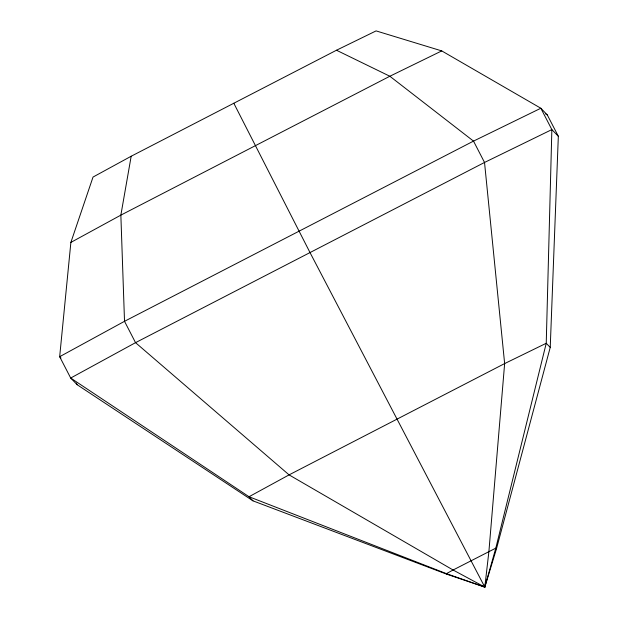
<?xml version="1.0" encoding="UTF-8"?>
<svg xmlns="http://www.w3.org/2000/svg" width="618" height="618" viewBox="0 0 618 618"><rect width="100%" height="100%" fill="white"/><g stroke="black" fill="none" stroke-linecap="round" stroke-linejoin="round"><path stroke-width="0.93" d="M550.229 347.409L558.332 136.277L547.309 114.933L540.843 108.243L441.746 50.908L376.092 30.9L336.478 50.236L131.178 156.238L93.032 177.057L70.877 242.403L59.668 356.694L70.691 378.038L77.157 384.728L253.017 500.866L447.092 574.323L484.806 587.1L496.47 548.823L550.229 347.409L546.235 343.276L551.859 129.595L540.843 108.243L473.512 141.113L124.519 321.306L59.668 356.694L60.966 358.031M558.332 136.277L551.859 129.595L484.527 162.457L135.535 342.658L70.691 378.038L249.023 496.733L446.428 573.635L484.806 587.1L488.9 551.511L504.643 363.577L484.527 162.457L473.512 141.113L389.85 76.246L336.478 50.236M481.476 585.354L484.806 587.1L485.207 584.288M131.178 156.238L120.858 215.134L124.519 321.306L135.535 342.658L289.077 474.879L453.087 570.005L484.806 587.1L495.806 548.135L546.235 343.276L504.643 363.577L289.077 474.879L249.023 496.733L253.017 500.866M70.877 242.403L120.858 215.134L389.85 76.246L441.746 50.908M545.648 113.959L547.309 114.933M496.47 548.823L495.806 548.135L453.087 570.005L446.428 573.635L447.092 574.323M484.806 587.1L310.012 252.569L233.813 103.245M76.277 383.021L77.157 384.728"/></g></svg>
